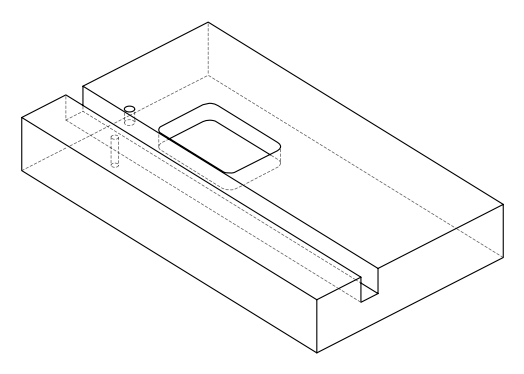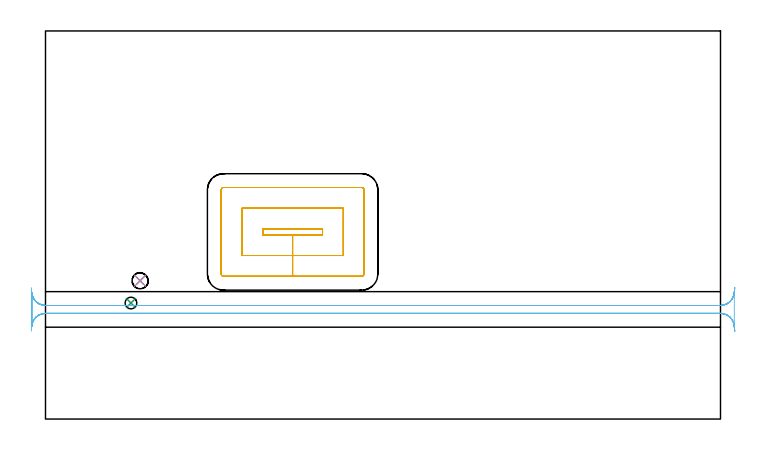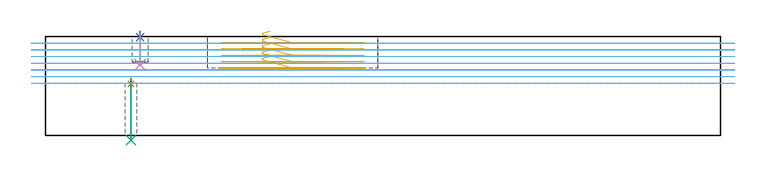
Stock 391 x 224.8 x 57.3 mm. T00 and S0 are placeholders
(PLAN: 6 operations, 3 tool changes, 18.3 min)
(1 SPOT_DRILL | STEP1HOLE | NXT0321_9005460120000 | 0.03 min | 2933 mm3)
(2 SPOT_DRILL_1 | STEP1POCKET | NXT0321_9005460120000 | 0.03 min | 1 mm3)
(3 DRILL_THROUGH_HOLE_INTO_CENTER | STEP1HOLE | NXT0301_039 | 0.15 min | 1105 mm3)
(4 DRILL_BLIND_HOLE_INTO_CENTER | STEP1POCKET | NXT0301_064 | 0.07 min | 1024 mm3)
(5 MILL_RECTANGULAR_POCKET | POCKET_RECTANGULAR_STRAIGHT | UGT0201_008 | Follow Part, ap 4, ae 75% | 5.92 min | 119760 mm3)
(6 MILL_RECTANGULAR_SLOT | SLOT_RECTANGULAR | UGT0201_008 | Follow Part, ap 4, ae 75% | 12.13 min | 215329 mm3)
(TOOL NXT0321_9005460120000 | NC Spot Drill, 142deg, 12mm, Carbide, Uncoated | D12 PA142 FL30 Z2)
(TOOL NXT0301_039 | Carbide Drill 6.8mm [860.1-0680-034A1-MM 2214] | D6.8 PA140 FL53 Z2)
(TOOL NXT0301_064 | Carbide Drill 9.3mm [860.1-0930-028A1-MM 2214] | D9.3 PA140 FL47 Z2)
(TOOL UGT0201_008 | End Mill 16 mm | D16 FL32 Z4)
(OP 1 SPOT_DRILL)
G17 G21 G94 G90
T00 M6
G54
G17 G0 G90 X49.5 Y67.2 S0 M3
G43 Z67.3 H0
G94 G81 G98 Z29.907 F250. R33.2
G80
M5
M2
(OP 2 SPOT_DRILL_1)
G17 G21 G94 G90
T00 M6
G54
G17 G0 G90 X54.8 Y80.1 S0 M3
G43 Z67.3 H0
G94 G81 G98 Z56.9 F250. R60.3
G80
M5
M2
(OP 3 DRILL_THROUGH_HOLE_INTO_CENTER)
G17 G21 G94 G90
T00 M6
G54
G17 G0 G90 X49.5 Y67.2 S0 M3
G43 Z67.3 H1
G94 G73 G98 Z-2.737 F250. Q6.587 R32.2
G80
M5
M2
(OP 4 DRILL_BLIND_HOLE_INTO_CENTER)
G17 G21 G94 G90
T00 M6
G54
G17 G0 G90 X54.8 Y80.1 S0 M3
G43 Z67.3 H1
G94 G81 G98 Z41. F250. R59.3
G80
M5
M2
(OP 5 MILL_RECTANGULAR_POCKET)
G17 G21 G94 G90
T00 M6
G54
G17 G0 G90 X129.831 Y110.1 S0 M3
G43 Z67.3 H0
Z60.3
G94 G1 X125.8 Z59.22 F250.
Y106.7 Z58.309
X143.15 Z53.66
X160.5 F500.
Y110.1
X125.8
Y106.7
X143.15
Y94.7
X172.5
Y122.1
X113.8
Y94.7
X143.15
Y82.7
X183.2
G3 X184.5 Y84. R1.3
G1 Y132.8
G3 X183.2 Y134.1 R1.3
G1 X103.1
G3 X101.8 Y132.8 R1.3
G1 Y84.
G3 X103.1 Y82.7 R1.3
G1 X143.15
X144.15
G0 X129.831 Y110.1 Z56.66
G1 X125.8 Z55.58 F250.
Y106.7 Z54.669
X143.15 Z50.02
X160.5 F500.
Y110.1
X125.8
Y106.7
X143.15
Y94.7
X172.5
Y122.1
X113.8
Y94.7
X143.15
Y82.7
X183.2
G3 X184.5 Y84. R1.3
G1 Y132.8
G3 X183.2 Y134.1 R1.3
G1 X103.1
G3 X101.8 Y132.8 R1.3
G1 Y84.
G3 X103.1 Y82.7 R1.3
G1 X143.15
X144.15
G0 X129.831 Y110.1 Z53.02
G1 X125.8 Z51.94 F250.
Y106.7 Z51.029
X143.15 Z46.38
X160.5 F500.
Y110.1
X125.8
Y106.7
X143.15
Y94.7
X172.5
Y122.1
X113.8
Y94.7
X143.15
Y82.7
X183.2
G3 X184.5 Y84. R1.3
G1 Y132.8
G3 X183.2 Y134.1 R1.3
G1 X103.1
G3 X101.8 Y132.8 R1.3
G1 Y84.
G3 X103.1 Y82.7 R1.3
G1 X143.15
X144.15
G0 X129.831 Y110.1 Z49.38
G1 X125.8 Z48.3 F250.
Y106.7 Z47.389
X143.15 Z42.74
X160.5 F500.
Y110.1
X125.8
Y106.7
X143.15
Y94.7
X172.5
Y122.1
X113.8
Y94.7
X143.15
Y82.7
X183.2
G3 X184.5 Y84. R1.3
G1 Y132.8
G3 X183.2 Y134.1 R1.3
G1 X103.1
G3 X101.8 Y132.8 R1.3
G1 Y84.
G3 X103.1 Y82.7 R1.3
G1 X143.15
X144.15
G0 X129.831 Y110.1 Z45.74
G1 X125.8 Z44.66 F250.
Y106.7 Z43.749
X143.15 Z39.1
X160.5 F500.
Y110.1
X125.8
Y106.7
X143.15
Y94.7
X172.5
Y122.1
X113.8
Y94.7
X143.15
Y82.7
X183.2
G3 X184.5 Y84. R1.3
G1 Y132.8
G3 X183.2 Y134.1 R1.3
G1 X103.1
G3 X101.8 Y132.8 R1.3
G1 Y84.
G3 X103.1 Y82.7 R1.3
G1 X143.15
X144.15
G0 Z67.3
M5
M2
(OP 6 MILL_RECTANGULAR_SLOT)
G17 G21 G94 G90
T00 M6
G54
G17 G0 G90 X-8.23 Y50.903 S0 M3
G43 Z67.3 H0
Z53.428
G94 G1 X-7.97 Y53.892 F250.
G2 X0. Y61.2 R8. F500.
G1 X391.
G2 X398.97 Y53.892 R8.
G1 X399.
Y73.108
X398.97
G2 X391. Y65.8 R8.
G1 X0.
G2 X-7.97 Y73.108 R8.
G1 X-8.23 Y76.097 F250.
G0 Z67.3
X399.23
Z49.557
G1 X398.97 Y73.108
G2 X391. Y65.8 R8. F500.
G1 X0.
G2 X-7.99 Y73.4 R8.
G1 X-8.
Y53.6
X-7.99
G2 X0. Y61.2 R8.
G1 X391.
G2 X398.97 Y53.892 R8.
G1 X399.23 Y50.903 F250.
G0 Y76.097 Z45.686
G1 X398.97 Y73.108
G2 X391. Y65.8 R8. F500.
G1 X0.
G2 X-7.99 Y73.4 R8.
G1 X-8.
Y53.6
X-7.99
G2 X0. Y61.2 R8.
G1 X391.
G2 X398.97 Y53.892 R8.
G1 X399.23 Y50.903 F250.
G0 Y76.097 Z41.814
G1 X398.97 Y73.108
G2 X391. Y65.8 R8. F500.
G1 X0.
G2 X-7.99 Y73.4 R8.
G1 X-8.
Y53.6
X-7.99
G2 X0. Y61.2 R8.
G1 X391.
G2 X398.97 Y53.892 R8.
G1 X399.23 Y50.903 F250.
G0 Y76.097 Z37.943
G1 X398.97 Y73.108
G2 X391. Y65.8 R8. F500.
G1 X0.
G2 X-7.99 Y73.4 R8.
G1 X-8.
Y53.6
X-7.99
G2 X0. Y61.2 R8.
G1 X391.
G2 X398.97 Y53.892 R8.
G1 X399.23 Y50.903 F250.
G0 Y76.097 Z34.071
G1 X398.97 Y73.108
G2 X391. Y65.8 R8. F500.
G1 X0.
G2 X-7.99 Y73.4 R8.
G1 X-8.
Y53.6
X-7.99
G2 X0. Y61.2 R8.
G1 X391.
G2 X398.97 Y53.892 R8.
G1 X399.23 Y50.903 F250.
G0 Y76.097 Z30.2
G1 X398.97 Y73.108
G2 X391. Y65.8 R8. F500.
G1 X0.
G2 X-7.99 Y73.4 R8.
G1 X-8.
Y53.6
X-7.99
G2 X0. Y61.2 R8.
G1 X391.
G2 X398.97 Y53.892 R8.
G1 X399.23 Y50.903 F250.
G0 Z67.3
M5
M2
